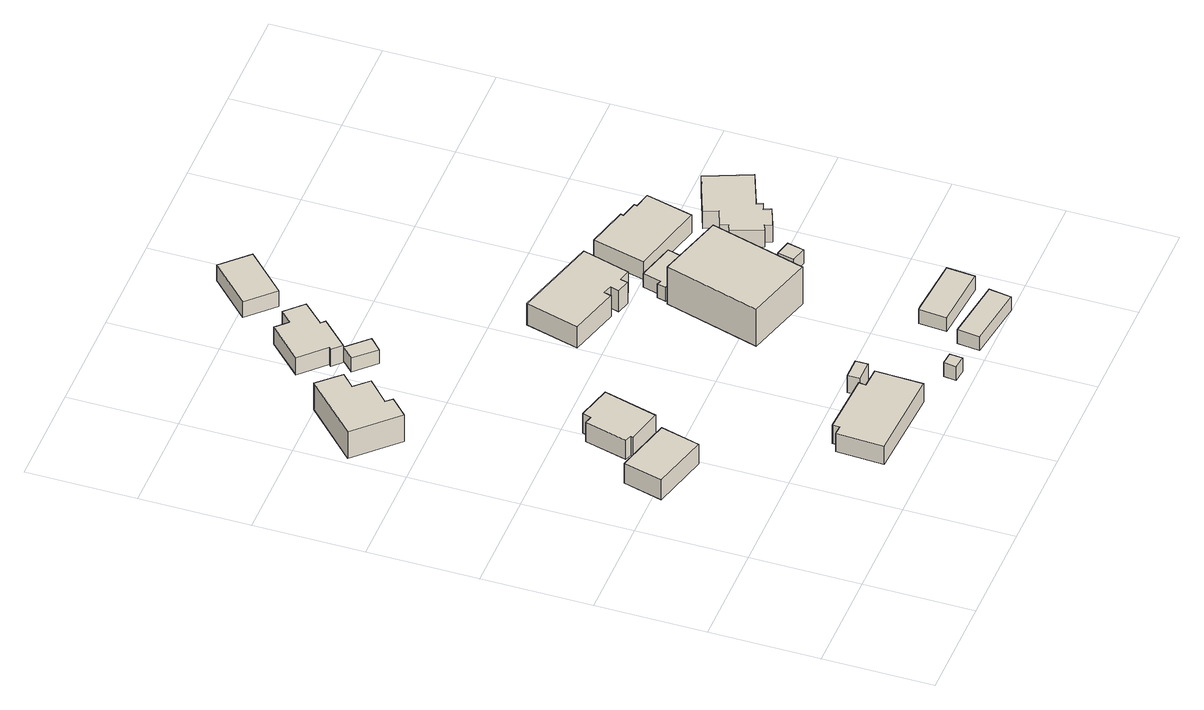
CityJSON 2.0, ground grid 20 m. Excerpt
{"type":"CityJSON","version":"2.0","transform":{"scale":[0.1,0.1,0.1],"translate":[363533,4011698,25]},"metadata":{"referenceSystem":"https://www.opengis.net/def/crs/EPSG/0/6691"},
"CityObjects":{
"building1":{"type":"Building","attributes":{"枝番":1,"usage":"401","measuredHeight":5,"BuildingDetails.prefecture":"10","BuildingDetails.city":"10207","BuildingDetails.surveyYear":2016},"geometry":[{"type":"Solid","lod":"1","boundaries":[[[[0,1,2,3]],[[2,4,5,3]],[[1,6,4,2]],[[0,7,6,1]],[[3,5,7,0]],[[4,6,7,5]]]]}]},
"building2":{"type":"Building","attributes":{"枝番":1,"usage":"411","measuredHeight":6.5,"BuildingDetails.prefecture":"10","BuildingDetails.city":"10207","BuildingDetails.surveyYear":2016},"geometry":[{"type":"Solid","lod":"1","boundaries":[[[[8,9,10,11,12,13,14,15]],[[14,16,17,15]],[[13,18,16,14]],[[12,19,18,13]],[[11,20,19,12]],[[10,21,20,11]],[[9,22,21,10]],[[8,23,22,9]],[[15,17,23,8]],[[16,18,19,20,21,22,23,17]]]]}]},
"building3":{"type":"Building","attributes":{"枝番":1,"usage":"422","measuredHeight":5,"BuildingDetails.prefecture":"10","BuildingDetails.city":"10207","BuildingDetails.surveyYear":2016},"geometry":[{"type":"Solid","lod":"1","boundaries":[[[[24,25,26,27,28,29,30,31]],[[30,32,33,31]],[[29,34,32,30]],[[28,35,34,29]],[[27,36,35,28]],[[26,37,36,27]],[[25,38,37,26]],[[24,39,38,25]],[[31,33,39,24]],[[32,34,35,36,37,38,39,33]]]]}]},
"building4":{"type":"Building","attributes":{"枝番":1,"measuredHeight":5,"BuildingDetails.prefecture":"10","BuildingDetails.city":"10207"},"geometry":[{"type":"Solid","lod":"1","boundaries":[[[[40,41,42,43,44,45,46,47]],[[46,48,49,47]],[[45,50,48,46]],[[44,51,50,45]],[[43,52,51,44]],[[42,53,52,43]],[[41,54,53,42]],[[40,55,54,41]],[[47,49,55,40]],[[48,50,51,52,53,54,55,49]]]]}]},
"building5":{"type":"Building","attributes":{"枝番":1,"measuredHeight":3.8,"BuildingDetails.prefecture":"10","BuildingDetails.city":"10207"},"geometry":[{"type":"Solid","lod":"1","boundaries":[[[[56,57,58,59]],[[58,60,61,59]],[[57,62,60,58]],[[56,63,62,57]],[[59,61,63,56]],[[60,62,63,61]]]]}]},
"building6":{"type":"Building","attributes":{"枝番":1,"usage":"411","BuildingDetails.prefecture":"10","BuildingDetails.city":"10207","BuildingDetails.surveyYear":2016},"geometry":[{"type":"Solid","lod":"1","boundaries":[[[[64,65,66,67]],[[66,68,69,67]],[[65,70,68,66]],[[64,71,70,65]],[[67,69,71,64]],[[68,70,71,69]]]]}]},
"building7":{"type":"Building","attributes":{"枝番":1,"usage":"411","measuredHeight":4.1,"BuildingDetails.prefecture":"10","BuildingDetails.city":"10207","BuildingDetails.surveyYear":2016},"geometry":[{"type":"Solid","lod":"1","boundaries":[[[[72,73,74,75,76,77,78,79,80,81]],[[80,82,83,81]],[[79,84,82,80]],[[78,85,84,79]],[[77,86,85,78]],[[76,87,86,77]],[[75,88,87,76]],[[74,89,88,75]],[[73,90,89,74]],[[72,91,90,73]],[[81,83,91,72]],[[82,84,85,86,87,88,89,90,91,83]]]]}]},
"building8":{"type":"Building","attributes":{"枝番":1,"BuildingDetails.prefecture":"10","BuildingDetails.city":"10207"},"geometry":[{"type":"Solid","lod":"1","boundaries":[[[[92,93,94,95]],[[94,96,97,95]],[[93,98,96,94]],[[92,99,98,93]],[[95,97,99,92]],[[96,98,99,97]]]]}]},
"building9":{"type":"Building","attributes":{"枝番":1,"BuildingDetails.prefecture":"10","BuildingDetails.city":"10207"},"geometry":[{"type":"Solid","lod":"1","boundaries":[[[[100,101,102,103]],[[102,104,105,103]],[[101,106,104,102]],[[100,107,106,101]],[[103,105,107,100]],[[104,106,107,105]]]]}]},
"building10":{"type":"Building","attributes":{"枝番":1,"usage":"411","measuredHeight":4.9,"BuildingDetails.prefecture":"10","BuildingDetails.city":"10207","BuildingDetails.surveyYear":2016},"geometry":[{"type":"Solid","lod":"1","boundaries":[[[[108,109,110,111,112,113,114,115,116,117]],[[116,118,119,117]],[[115,120,118,116]],[[114,121,120,115]],[[113,122,121,114]],[[112,123,122,113]],[[111,124,123,112]],[[110,125,124,111]],[[109,126,125,110]],[[108,127,126,109]],[[117,119,127,108]],[[118,120,121,122,123,124,125,126,127,119]]]]}]},
"building11":{"type":"Building","attributes":{"枝番":1,"usage":"411","measuredHeight":3.5,"BuildingDetails.prefecture":"10","BuildingDetails.city":"10207","BuildingDetails.surveyYear":2016},"geometry":[{"type":"Solid","lod":"1","boundaries":[[[[128,129,130,131]],[[130,132,133,131]],[[129,134,132,130]],[[128,135,134,129]],[[131,133,135,128]],[[132,134,135,133]]]]}]},
"building12":{"type":"Building","attributes":{"枝番":1,"usage":"441","measuredHeight":8.5,"BuildingDetails.prefecture":"10","BuildingDetails.city":"10207","BuildingDetails.surveyYear":2016},"geometry":[{"type":"Solid","lod":"1","boundaries":[[[[136,137,138,139]],[[138,140,141,139]],[[137,142,140,138]],[[136,143,142,137]],[[139,141,143,136]],[[140,142,143,141]]]]}]},
"building13":{"type":"Building","attributes":{"枝番":1,"BuildingDetails.prefecture":"10","BuildingDetails.city":"10207"},"geometry":[{"type":"Solid","lod":"1","boundaries":[[[[144,145,146,147,148]],[[147,149,150,148]],[[146,151,149,147]],[[145,152,151,146]],[[144,153,152,145]],[[148,150,153,144]],[[149,151,152,153,150]]]]}]},
"building14":{"type":"Building","attributes":{"枝番":1,"BuildingDetails.prefecture":"10","BuildingDetails.city":"10207"},"geometry":[{"type":"Solid","lod":"1","boundaries":[[[[154,155,156,157,158,159,160,161]],[[160,162,163,161]],[[159,164,162,160]],[[158,165,164,159]],[[157,166,165,158]],[[156,167,166,157]],[[155,168,167,156]],[[154,169,168,155]],[[161,163,169,154]],[[162,164,165,166,167,168,169,163]]]]}]},
"building15":{"type":"Building","attributes":{"枝番":1,"BuildingDetails.prefecture":"10","BuildingDetails.city":"10207"},"geometry":[{"type":"Solid","lod":"1","boundaries":[[[[170,171,172,173]],[[172,174,175,173]],[[171,176,174,172]],[[170,177,176,171]],[[173,175,177,170]],[[174,176,177,175]]]]}]},
"building16":{"type":"Building","attributes":{"枝番":1,"usage":"441","measuredHeight":5.6,"BuildingDetails.prefecture":"10","BuildingDetails.city":"10207","BuildingDetails.surveyYear":2016},"geometry":[{"type":"Solid","lod":"1","boundaries":[[[[178,179,180,181,182,183,184,185]],[[184,186,187,185]],[[183,188,186,184]],[[182,189,188,183]],[[181,190,189,182]],[[180,191,190,181]],[[179,192,191,180]],[[178,193,192,179]],[[185,187,193,178]],[[186,188,189,190,191,192,193,187]]]]}]},
"building17":{"type":"Building","attributes":{"枝番":1,"usage":"411","measuredHeight":4.7,"BuildingDetails.prefecture":"10","BuildingDetails.city":"10207","BuildingDetails.surveyYear":2016},"geometry":[{"type":"Solid","lod":"1","boundaries":[[[[194,195,196,197,198,199,200,201,202,203,204,205,206,207]],[[206,208,209,207]],[[205,210,208,206]],[[204,211,210,205]],[[203,212,211,204]],[[202,213,212,203]],[[201,214,213,202]],[[200,215,214,201]],[[199,216,215,200]],[[198,217,216,199]],[[197,218,217,198]],[[196,219,218,197]],[[195,220,219,196]],[[194,221,220,195]],[[207,209,221,194]],[[208,210,211,212,213,214,215,216,217,218,219,220,221,209]]]]}]}
},
"vertices":[
[79,381,17],[98,453,17],[204,425,17],[185,353,17],[204,425,60],[185,353,60],[98,453,60],[79,381,60],
[1,904,18],[99,998,18],[136,959,18],[112,936,18],[136,911,18],[95,872,18],[105,861,18],[73,830,18],[105,861,76],[73,830,76],[95,872,76],[136,911,76],[112,936,76],[136,959,76],[99,998,76],[1,904,76],
[165,461,18],[166,466,18],[154,470,18],[174,548,18],[188,544,18],[193,560,18],[257,543,18],[230,445,18],[257,543,60],[230,445,60],[193,560,60],[188,544,60],[174,548,60],[154,470,60],[166,466,60],[165,461,60],
[293,66,11],[297,153,11],[314,152,11],[315,165,11],[430,160,11],[429,147,11],[467,145,11],[464,58,11],[467,145,51],[464,58,51],[429,147,51],[430,160,51],[315,165,51],[314,152,51],[297,153,51],[293,66,51],
[444,185,11],[483,185,11],[483,162,11],[444,162,11],[483,162,48],[444,162,48],[483,185,48],[444,185,48],
[209,972,18],[231,994,18],[267,957,18],[244,935,18],[267,957,48],[244,935,48],[231,994,48],[209,972,48],
[209,1008,19],[213,1012,19],[170,1055,19],[231,1116,19],[252,1095,19],[273,1116,19],[304,1085,19],[267,1047,19],[274,1040,19],[226,992,19],[274,1040,56],[226,992,56],[267,1047,56],[304,1085,56],[273,1116,56],[252,1095,56],[231,1116,56],[170,1055,56],[213,1012,56],[209,1008,56],
[536,27,8],[539,50,8],[563,48,8],[561,24,8],[563,48,38],[561,24,38],[539,50,38],[536,27,38],
[621,16,7],[626,57,7],[740,42,7],[734,1,7],[740,42,37],[734,1,37],[626,57,37],[621,16,37],
[505,608,14],[509,624,14],[493,629,14],[489,616,14],[396,642,14],[423,740,14],[580,696,14],[555,609,14],[533,615,14],[530,601,14],[533,615,60],[530,601,60],[555,609,60],[580,696,60],[423,740,60],[396,642,60],[489,616,60],[493,629,60],[509,624,60],[505,608,60],
[277,1187,18],[351,1259,18],[397,1212,18],[324,1140,18],[397,1212,52],[324,1140,52],[351,1259,52],[277,1187,52],
[504,366,10],[555,541,10],[680,505,10],[630,330,10],[680,505,91],[630,330,91],[555,541,91],[504,366,91],
[647,83,8],[651,134,8],[658,134,8],[766,126,8],[762,74,8],[766,126,38],[762,74,38],[658,134,38],[651,134,38],[647,83,38],
[556,544,14],[560,560,14],[568,557,14],[577,591,14],[647,572,14],[636,533,14],[599,543,14],[596,533,14],[599,543,44],[596,533,44],[636,533,44],[647,572,44],[577,591,44],[568,557,44],[560,560,44],[556,544,44],
[699,370,9],[706,401,9],[735,394,9],[728,363,9],[735,394,39],[728,363,39],[706,401,39],[699,370,39],
[596,597,13],[620,693,13],[697,673,13],[695,668,13],[727,660,13],[726,655,13],[756,648,13],[734,562,13],[756,648,52],[734,562,52],[726,655,52],[727,660,52],[695,668,52],[697,673,52],[620,693,52],[596,597,52],
[755,442,11],[743,437,11],[722,492,11],[735,497,11],[730,511,11],[763,524,11],[753,549,11],[836,582,11],[869,500,11],[801,473,11],[805,462,11],[792,457,11],[797,444,11],[759,429,11],[797,444,48],[759,429,48],[792,457,48],[805,462,48],[801,473,48],[869,500,48],[836,582,48],[753,549,48],[763,524,48],[730,511,48],[735,497,48],[722,492,48],[743,437,48],[755,442,48]
]}
